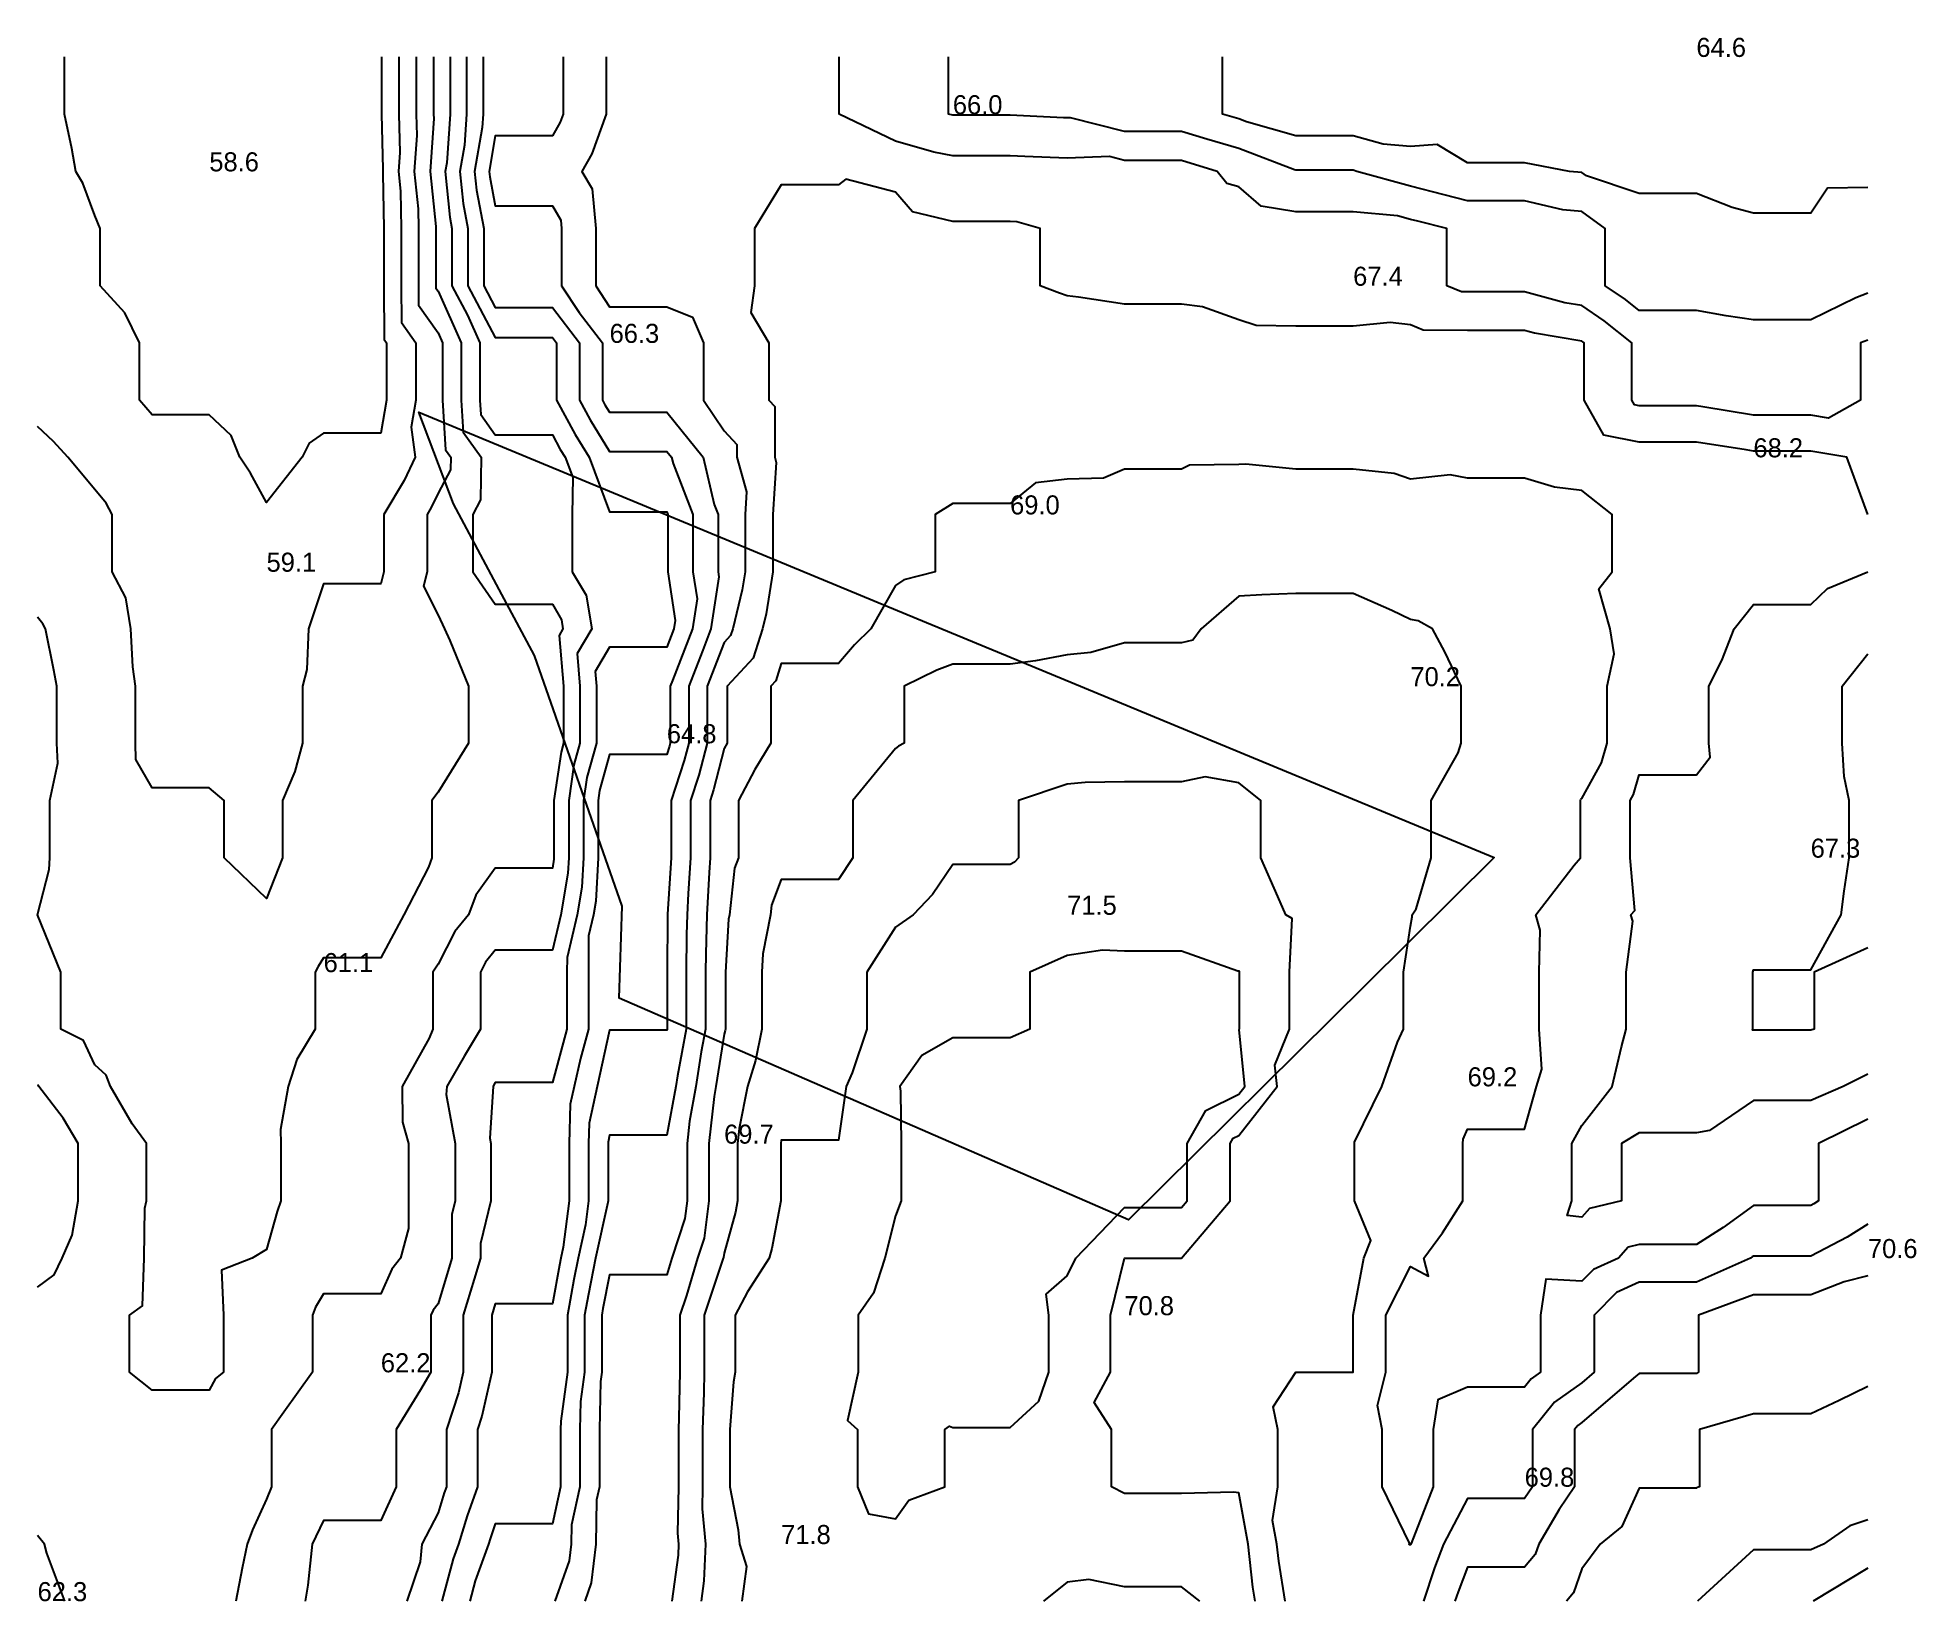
# Model space of a CAD drawing. Extents: x 0 to 98.5, y 0 to 82.
import ezdxf

# ---------------------------------------------------------------- set-up
doc = ezdxf.new("R2010")
doc.units = 0
for name, color, linetype in [('CONTOURS_MAJEURES', 3, 'CONTINUOUS'), ('CONTOURS_MINEURES', 8, 'CONTINUOUS'), ('PARCELLE', 4, 'CONTINUOUS'), ('POINTS_COTES', 7, 'CONTINUOUS')]:
    doc.layers.add(name, color=color, linetype=linetype)

msp = doc.modelspace()

# ---------------------------------------------------------------- linework, layer by layer
at = {"layer": 'CONTOURS_MAJEURES'}
for points in [[(18.939, 81.004), (18.939, 80.062), (18.939, 77.997), (18.994, 75.994), (18.926, 75.001), (19.034, 73.965), (19.064, 71.995), (19.064, 70.061), (19.064, 68.999), (19.076, 67.077), (19.832, 66.003), (19.832, 64.169), (19.832, 62.997), (19.593, 61.591), (19.793, 60.001), (19.223, 58.78), (18.159, 57.005), (18.159, 56.846), (18.159, 53.999), (17.999, 53.363), (17.363, 53.363), (14.997, 53.363), (14.211, 51.003), (14.126, 48.872), (13.889, 47.996), (13.889, 46.887), (13.889, 45.001), (13.487, 43.518), (12.836, 42.005), (12.836, 39.834), (12.836, 38.999), (12.005, 36.859), (9.781, 38.999), (9.781, 39.778), (9.781, 42.005), (9.003, 42.66), (8.346, 42.66), (6, 42.66), (5.147, 44.15), (5.127, 45.001), (5.127, 45.872), (5.127, 47.996), (4.986, 49.012), (4.884, 51.003), (4.632, 52.634), (3.914, 53.999), (3.914, 56.088), (3.914, 57.005), (3.585, 57.592), (2.998, 58.321), (1.588, 60.001), (0.826, 60.83), (-0.005, 61.624)], [(23.359, 81.004), (23.359, 80.358), (23.359, 77.997), (23.309, 77.304), (22.919, 75.001), (23.015, 74.011), (23.396, 71.995), (23.396, 69.607), (23.396, 68.999), (24.004, 67.854), (25.853, 67.854), (26.996, 67.854), (28.419, 66.003), (28.419, 64.422), (28.419, 62.997), (28.974, 61.975), (29.999, 60.309), (32.693, 60.309), (33.001, 60.309), (33.25, 60.001), (33.325, 59.678), (34.371, 57.005), (34.371, 55.634), (34.371, 53.999), (34.583, 52.581), (34.342, 51.003), (33.301, 48.297), (33.184, 47.996), (33.184, 47.814), (33.184, 45.001), (33.147, 44.855), (33.001, 44.414), (32.413, 44.414), (29.999, 44.414), (29.475, 42.528), (29.397, 42.005), (29.397, 41.402), (29.397, 38.999), (29.285, 36.715), (29.162, 36.003), (28.9, 34.902), (28.885, 32.996), (28.885, 31.111), (28.885, 30.001), (28.466, 28.472), (28.137, 27.005), (27.938, 26.062), (27.882, 23.998), (27.882, 23.115), (27.882, 21.003), (27.569, 18.569), (27.442, 17.996), (27.369, 17.624), (26.996, 15.59), (26.408, 15.59), (24.004, 15.59), (23.824, 15), (23.824, 14.821), (23.824, 12.005), (23.296, 9.707), (23.063, 8.998), (23.063, 8.059), (23.063, 6.002), (22.527, 4.475), (22.071, 2.996), (21.787, 2.212), (21.206, 0)], [(96, 74.153), (93.88, 74.117), (92.997, 72.809), (92.184, 72.809), (89.995, 72.809), (88.883, 73.111), (87.003, 73.841), (85.844, 73.841), (84, 73.841), (81.235, 74.764), (80.998, 74.94), (80.355, 75.001), (77.995, 75.447), (77.551, 75.447), (75.004, 75.447), (73.414, 76.411), (72.001, 76.312), (70.576, 76.423), (68.999, 76.871), (67.871, 76.871), (65.996, 76.871), (63.407, 77.594), (63.005, 77.749), (62.147, 77.997), (62.147, 80.145), (62.147, 81.004)], [(65.432, 0), (65.093, 2.092), (64.994, 2.996), (64.767, 4.232), (65.041, 6.002), (65.041, 8.042), (65.041, 8.998), (64.805, 10.195), (65.996, 12.005), (68.999, 12.005), (68.999, 15), (69.56, 17.996), (69.923, 18.921), (69.064, 21.003), (69.064, 23.933), (69.064, 23.998), (69.07, 24.07), (70.5, 27.005), (71.321, 29.322), (71.637, 30.001), (71.637, 30.364), (71.637, 32.996), (72.001, 35.402), (72.1, 35.904), (72.101, 36.003), (72.312, 36.313), (73.1, 38.999), (73.1, 40.905), (73.1, 42.005), (74.503, 44.502), (74.67, 45.001), (74.67, 45.334), (74.67, 47.996), (73.803, 49.8), (73.156, 51.003), (72.418, 51.419), (72.001, 51.502), (71.033, 51.969), (68.999, 52.855), (67.852, 52.855), (65.996, 52.855), (64.212, 52.79), (63.005, 52.723), (61.024, 51.003), (60.588, 50.416), (60.002, 50.274), (57.727, 50.274), (57, 50.274), (55.233, 49.765), (53.997, 49.636), (52.335, 49.333), (51.005, 49.15), (49.854, 49.15), (48.003, 49.15), (47.162, 48.838), (45.455, 47.996), (45.455, 45.455), (45.455, 45.001), (45.149, 44.853), (45, 44.718), (42.748, 42.005), (42.748, 41.254), (42.748, 38.999), (41.998, 37.857), (40.854, 37.857), (38.995, 37.857), (38.49, 36.509), (38.436, 36.003), (38.04, 33.956), (37.985, 32.996), (37.985, 31.985), (37.985, 30.001), (37.65, 28.352), (37.229, 27.005), (36.803, 24.802), (36.706, 23.998), (36.706, 21.706), (36.706, 21.003), (36.594, 20.409), (36.004, 18.261), (35.973, 18.026), (35.963, 17.996), (35.946, 17.939), (34.96, 15), (34.96, 13.045), (34.96, 12.005), (34.933, 10.933), (34.868, 8.998), (34.868, 7.865), (34.868, 6.002), (34.849, 4.846), (35.021, 2.996), (34.94, 1.061), (34.793, 0)], [(96, 19.771), (94.911, 19.086), (92.997, 18.102), (90.101, 18.102), (89.995, 18.102), (89.933, 18.058), (89.837, 17.996), (87.003, 16.727), (85.272, 16.727), (84, 16.727), (82.814, 16.184), (81.647, 15), (81.647, 14.353), (81.647, 12.005), (80.998, 11.445), (79.558, 10.44), (78.412, 8.998), (78.412, 6.418), (78.412, 6.002), (77.995, 5.381), (75.622, 5.381), (75.004, 5.381), (73.744, 2.996), (73.26, 1.74), (72.681, 0)]]:
    msp.add_lwpolyline(points, dxfattribs=at)
at = {"layer": 'CONTOURS_MINEURES'}
for points in [[(18.939, 81.004), (18.939, 80.062), (18.939, 77.997), (18.994, 75.994), (18.926, 75.001), (19.034, 73.965), (19.064, 71.995), (19.064, 70.061), (19.064, 68.999), (19.076, 67.077), (19.832, 66.003), (19.832, 64.169), (19.832, 62.997), (19.593, 61.591), (19.793, 60.001), (19.223, 58.78), (18.159, 57.005), (18.159, 56.846), (18.159, 53.999), (17.999, 53.363), (17.363, 53.363), (14.997, 53.363), (14.211, 51.003), (14.126, 48.872), (13.889, 47.996), (13.889, 46.887), (13.889, 45.001), (13.487, 43.518), (12.836, 42.005), (12.836, 39.834), (12.836, 38.999), (12.005, 36.859), (9.781, 38.999), (9.781, 39.778), (9.781, 42.005), (9.003, 42.66), (8.346, 42.66), (6, 42.66), (5.147, 44.15), (5.127, 45.001), (5.127, 45.872), (5.127, 47.996), (4.986, 49.012), (4.884, 51.003), (4.632, 52.634), (3.914, 53.999), (3.914, 56.088), (3.914, 57.005), (3.585, 57.592), (2.998, 58.321), (1.588, 60.001), (0.826, 60.83), (-0.005, 61.624)], [(19.852, 81.004), (19.852, 79.149), (19.852, 77.997), (19.883, 76.88), (19.753, 75.001), (19.958, 73.04), (19.974, 71.995), (19.974, 70.969), (19.974, 68.999), (19.98, 67.979), (21.002, 66.528), (21.237, 66.003), (21.237, 63.233), (21.237, 62.997), (21.391, 60.389), (21.669, 60.001), (21.662, 59.342), (21.002, 58.123), (20.646, 57.36), (20.433, 57.005), (20.433, 54.568), (20.433, 53.999), (20.244, 53.242), (21.002, 51.729), (21.34, 51.003), (21.618, 50.386), (22.594, 47.996), (22.594, 46.589), (22.594, 45.001), (21.002, 42.444), (20.668, 42.005), (20.668, 39.333), (20.668, 38.999), (20.501, 38.499), (19.2, 36.003), (17.999, 33.748), (15.748, 33.748), (14.997, 33.748), (14.704, 33.291), (14.563, 32.996), (14.563, 30.435), (14.563, 30.001), (13.595, 28.408), (13.145, 27.005), (12.742, 24.739), (12.753, 23.998), (12.753, 21.752), (12.753, 21.003), (12.57, 20.435), (12.005, 18.447), (11.255, 17.996), (9.646, 17.354), (9.753, 15), (9.753, 12.754), (9.753, 12.005), (9.32, 11.687), (9.003, 11.06), (8.059, 11.06), (6, 11.06), (4.821, 12.005), (4.821, 13.823), (4.821, 15), (5.5, 15.5), (5.578, 17.996), (5.619, 20.621), (5.7, 21.003), (5.7, 23.699), (5.7, 23.998), (4.956, 25.044), (3.817, 27.005), (3.59, 27.596), (2.998, 28.128), (2.407, 29.411), (1.211, 30.001), (1.211, 31.213), (1.211, 32.996), (-0.005, 36.003), (0.608, 38.387), (0.634, 38.999), (0.634, 39.638), (0.634, 42.005), (1.049, 43.95), (1.013, 45.001), (1.013, 46.016), (1.013, 47.996), (0.841, 48.843), (0.402, 51.003), (0.262, 51.269), (-0.005, 51.618)], [(18.027, 81.004), (18.027, 80.976), (18.027, 77.997), (18.106, 75.108), (18.099, 75.001), (18.11, 74.89), (18.154, 71.995), (18.154, 69.153), (18.154, 68.999), (18.171, 66.175), (18.292, 66.003), (18.292, 65.71), (18.292, 62.997), (17.999, 61.272), (16.726, 61.272), (14.997, 61.272), (14.249, 60.75), (13.865, 60.001), (12.005, 57.625), (11.163, 59.161), (10.596, 60.001), (10.151, 61.146), (9.003, 62.226), (6.772, 62.226), (6, 62.226), (5.341, 62.997), (5.341, 63.657), (5.341, 66.003), (4.573, 67.575), (3.279, 68.999), (3.279, 71.714), (3.279, 71.995), (2.998, 72.689), (2.372, 74.375), (1.997, 75.001), (1.797, 76.2), (1.403, 77.997), (1.403, 79.406), (1.403, 81.004)], [(20.765, 81.004), (20.765, 78.235), (20.765, 77.997), (20.771, 77.767), (20.58, 75.001), (20.882, 72.115), (20.884, 71.995), (20.884, 71.877), (20.884, 68.999), (20.884, 68.882), (21.002, 68.715), (22.219, 66.003), (22.219, 64.215), (22.219, 62.997), (22.318, 61.314), (23.258, 60.001), (23.234, 57.774), (22.818, 57.005), (22.818, 55.817), (22.818, 53.999), (24.004, 52.292), (25.709, 52.292), (26.996, 52.292), (27.473, 51.479), (27.554, 51.003), (27.345, 50.653), (27.588, 47.996), (27.588, 45.591), (27.588, 45.001), (27.46, 44.538), (27.081, 42.005), (27.081, 39.084), (27.081, 38.999), (27.077, 38.918), (26.996, 38.449), (24.553, 38.449), (24.004, 38.449), (22.976, 37.029), (22.59, 36.003), (21.885, 35.119), (21.002, 33.419), (20.729, 32.996), (20.729, 30.273), (20.729, 30.001), (20.528, 29.528), (19.117, 27.005), (19.131, 25.132), (19.456, 23.998), (19.456, 22.456), (19.456, 21.003), (19.456, 19.544), (19.026, 17.996), (18.583, 17.414), (17.999, 16.115), (16.114, 16.115), (14.997, 16.115), (14.573, 15.424), (14.42, 15), (14.42, 12.582), (14.42, 12.005), (12.916, 9.913), (12.267, 8.998), (12.267, 8.736), (12.267, 6.002), (12.005, 5.345), (11.262, 3.74), (10.991, 2.996), (10.733, 1.726), (10.401, 0)], [(21.639, 81.004), (21.639, 78.635), (21.639, 77.997), (21.456, 75.454), (21.379, 75.001), (21.612, 72.606), (21.728, 71.995), (21.728, 71.271), (21.728, 68.999), (22.548, 67.457), (23.2, 66.003), (23.2, 65.198), (23.2, 62.997), (23.245, 62.239), (24.004, 61.177), (25.822, 61.177), (26.996, 61.177), (27.411, 60.415), (27.665, 60.001), (28.064, 58.936), (28.038, 57.005), (28.038, 55.042), (28.038, 53.999), (28.762, 52.765), (29.063, 51.003), (28.29, 49.708), (28.446, 47.996), (28.446, 46.447), (28.446, 45.001), (28.131, 43.868), (27.853, 42.005), (27.853, 39.856), (27.853, 38.999), (27.813, 38.184), (27.436, 36.003), (26.996, 34.155), (25.843, 34.155), (24.004, 34.155), (23.491, 33.511), (23.223, 32.996), (23.223, 32.217), (23.223, 30.001), (22.396, 28.61), (21.462, 27.005), (21.434, 26.572), (21.897, 23.998), (21.897, 21.896), (21.897, 21.003), (21.726, 20.277), (21.726, 17.996), (21.002, 15.599), (20.743, 15.259), (20.627, 15), (20.627, 12.379), (20.627, 12.005), (20.078, 11.08), (18.81, 8.998), (18.81, 8.189), (18.81, 6.002), (17.999, 4.238), (16.759, 4.238), (14.997, 4.238), (14.392, 2.996), (14.163, 0.835), (14.033, 0)], [(22.499, 81.004), (22.499, 79.496), (22.499, 77.997), (22.383, 76.379), (22.149, 75.001), (22.314, 73.308), (22.562, 71.995), (22.562, 70.439), (22.562, 68.999), (24.004, 66.286), (24.286, 66.286), (26.996, 66.286), (27.213, 66.003), (27.213, 63.214), (27.213, 62.997), (28.192, 61.195), (28.926, 60.001), (29.999, 57.14), (30.134, 57.14), (33.001, 57.14), (33.054, 57.005), (33.054, 56.953), (33.054, 53.999), (33.437, 51.438), (33.37, 51.003), (33.001, 50.043), (30.957, 50.043), (29.999, 50.043), (29.234, 48.762), (29.304, 47.996), (29.304, 47.303), (29.304, 45.001), (28.803, 43.198), (28.625, 42.005), (28.625, 40.629), (28.625, 38.999), (28.549, 37.449), (28.299, 36.003), (27.767, 33.768), (27.761, 32.996), (27.761, 32.233), (27.761, 30.001), (26.996, 27.21), (24.209, 27.21), (24.004, 27.21), (23.928, 27.081), (23.883, 27.005), (23.709, 24.294), (23.762, 23.998), (23.762, 23.756), (23.762, 21.003), (23.235, 18.766), (23.235, 17.996), (22.903, 16.897), (22.323, 15), (22.323, 13.323), (22.323, 12.005), (22.076, 10.929), (21.44, 8.998), (21.44, 6.44), (21.44, 6.002), (21.326, 5.678), (21.002, 4.626), (20.152, 2.996), (20.069, 2.065), (19.357, 0)], [(23.359, 81.004), (23.359, 80.358), (23.359, 77.997), (23.309, 77.304), (22.919, 75.001), (23.015, 74.011), (23.396, 71.995), (23.396, 69.607), (23.396, 68.999), (24.004, 67.854), (25.853, 67.854), (26.996, 67.854), (28.419, 66.003), (28.419, 64.422), (28.419, 62.997), (28.974, 61.975), (29.999, 60.309), (32.693, 60.309), (33.001, 60.309), (33.25, 60.001), (33.325, 59.678), (34.371, 57.005), (34.371, 55.634), (34.371, 53.999), (34.583, 52.581), (34.342, 51.003), (33.301, 48.297), (33.184, 47.996), (33.184, 47.814), (33.184, 45.001), (33.147, 44.855), (33.001, 44.414), (32.413, 44.414), (29.999, 44.414), (29.475, 42.528), (29.397, 42.005), (29.397, 41.402), (29.397, 38.999), (29.285, 36.715), (29.162, 36.003), (28.9, 34.902), (28.885, 32.996), (28.885, 31.111), (28.885, 30.001), (28.466, 28.472), (28.137, 27.005), (27.938, 26.062), (27.882, 23.998), (27.882, 23.115), (27.882, 21.003), (27.569, 18.569), (27.442, 17.996), (27.369, 17.624), (26.996, 15.59), (26.408, 15.59), (24.004, 15.59), (23.824, 15), (23.824, 14.821), (23.824, 12.005), (23.296, 9.707), (23.063, 8.998), (23.063, 8.059), (23.063, 6.002), (22.527, 4.475), (22.071, 2.996), (21.787, 2.212), (21.206, 0)], [(27.561, 81.004), (27.561, 78.562), (27.561, 77.997), (27.411, 77.583), (26.996, 76.862), (25.863, 76.862), (24.004, 76.862), (23.689, 75.001), (23.717, 74.713), (24.004, 73.189), (25.808, 73.189), (26.996, 73.189), (27.439, 72.438), (27.482, 71.995), (27.482, 71.51), (27.482, 68.999), (28.394, 67.605), (29.625, 66.003), (29.625, 65.629), (29.625, 62.997), (29.756, 62.755), (29.999, 62.361), (30.636, 62.361), (33.001, 62.361), (34.909, 60.001), (35.485, 57.523), (35.688, 57.005), (35.688, 54.315), (35.688, 53.999), (35.729, 53.724), (35.314, 51.003), (34.882, 49.88), (34.146, 47.996), (34.146, 46.854), (34.146, 45.001), (33.915, 44.089), (33.226, 42.005), (33.226, 39.224), (33.226, 38.999), (33.034, 36.036), (33.032, 36.003), (33.031, 35.973), (33.011, 32.996), (33.011, 32.986), (33.011, 30.001), (33.001, 29.947), (30.052, 29.947), (29.999, 29.947), (29.338, 27.005), (28.928, 25.07), (28.899, 23.998), (28.899, 22.099), (28.899, 21.003), (28.737, 19.739), (28.352, 17.996), (28.129, 16.866), (27.787, 15), (27.787, 12.794), (27.787, 12.005), (27.434, 9.436), (27.425, 8.998), (27.425, 8.57), (27.425, 6.002), (26.996, 4.06), (25.938, 4.06), (24.004, 4.06), (23.728, 3.272), (23.643, 2.996), (22.942, 1.06), (22.663, 0)], [(29.818, 81.004), (29.818, 80.823), (29.818, 77.997), (29.07, 75.928), (28.537, 75.001), (29.08, 74.081), (29.279, 71.995), (29.279, 69.717), (29.279, 68.999), (29.999, 67.9), (31.899, 67.9), (33.001, 67.9), (34.346, 67.346), (34.919, 66.003), (34.919, 64.918), (34.919, 62.997), (36.004, 61.396), (36.677, 60.676), (36.677, 60.001), (37.182, 58.185), (37.107, 57.005), (37.107, 55.108), (37.107, 53.999), (36.955, 53.046), (36.455, 51.003), (36.347, 50.659), (36.004, 50.288), (35.109, 47.996), (35.109, 45.894), (35.109, 45.001), (34.683, 43.323), (34.247, 42.005), (34.247, 40.246), (34.247, 38.999), (34.126, 37.125), (34.068, 36.003), (34.035, 34.967), (34.022, 32.996), (34.022, 31.977), (34.022, 30.001), (33.562, 27.564), (33.474, 27.005), (33.001, 24.452), (32.548, 24.452), (29.999, 24.452), (29.919, 24.078), (29.917, 23.998), (29.917, 21.084), (29.917, 21.003), (29.905, 20.909), (29.262, 17.996), (28.889, 16.108), (28.686, 15), (28.686, 13.691), (28.686, 12.005), (28.477, 10.48), (28.446, 8.998), (28.446, 7.551), (28.446, 6.002), (28.006, 4.007), (27.988, 2.996), (27.885, 2.108), (27.122, 0)], [(96, 66.151), (95.616, 66.003), (95.616, 65.62), (95.616, 62.997), (93.937, 62.059), (92.997, 62.219), (92.218, 62.219), (89.995, 62.219), (87.343, 62.656), (87.003, 62.709), (84.289, 62.709), (84, 62.709), (83.76, 62.756), (83.625, 62.997), (83.625, 63.373), (83.625, 66.003), (82.166, 67.168), (80.998, 67.957), (80.104, 68.107), (77.995, 68.675), (77.672, 68.675), (75.004, 68.675), (74.681, 68.677), (73.912, 68.999), (73.912, 70.088), (73.912, 71.995), (72.389, 72.383), (72.001, 72.484), (71.329, 72.668), (68.999, 72.873), (68.122, 72.873), (65.996, 72.873), (64.171, 73.167), (63.005, 74.188), (62.365, 74.361), (61.872, 75.001), (60.002, 75.576), (57.576, 75.576), (57, 75.576), (56.223, 75.776), (53.997, 75.698), (51.779, 75.776), (51.005, 75.814), (48.818, 75.814), (48.003, 75.814), (47.002, 76), (45, 76.583), (42.037, 77.997), (42.037, 78.036), (42.037, 81.004)], [(96, 68.606), (95.359, 68.36), (92.997, 67.214), (91.784, 67.214), (89.995, 67.214), (88.571, 67.429), (87.003, 67.701), (85.302, 67.701), (84, 67.701), (83.278, 68.278), (82.21, 68.999), (82.21, 70.785), (82.21, 71.995), (80.998, 72.895), (80.005, 72.989), (77.995, 73.455), (76.456, 73.455), (75.004, 73.455), (73.772, 73.768), (72.001, 74.232), (69.19, 75.001), (68.999, 75.056), (66.051, 75.056), (65.996, 75.056), (65.921, 75.077), (63.005, 76.197), (61.317, 76.685), (60.002, 77.089), (59.092, 77.089), (57, 77.089), (54.181, 77.814), (53.997, 77.807), (53.814, 77.814), (51.005, 77.954), (50.962, 77.954), (48.003, 77.954), (47.772, 77.997), (47.772, 80.772), (47.772, 81.004)], [(96, 74.153), (93.88, 74.117), (92.997, 72.809), (92.184, 72.809), (89.995, 72.809), (88.883, 73.111), (87.003, 73.841), (85.844, 73.841), (84, 73.841), (81.235, 74.764), (80.998, 74.94), (80.355, 75.001), (77.995, 75.447), (77.551, 75.447), (75.004, 75.447), (73.414, 76.411), (72.001, 76.312), (70.576, 76.423), (68.999, 76.871), (67.871, 76.871), (65.996, 76.871), (63.407, 77.594), (63.005, 77.749), (62.147, 77.997), (62.147, 80.145), (62.147, 81.004)], [(96, 57.005), (94.888, 60.001), (92.997, 60.323), (90.318, 60.323), (89.995, 60.323), (89.609, 60.387), (87.003, 60.788), (86.214, 60.788), (84, 60.788), (82.154, 61.155), (81.123, 62.997), (81.123, 65.878), (81.123, 66.003), (81.054, 66.059), (80.998, 66.096), (78.507, 66.513), (77.995, 66.651), (75.651, 66.651), (75.004, 66.651), (72.666, 66.667), (72.001, 66.945), (70.936, 67.066), (68.999, 66.885), (68.116, 66.885), (65.996, 66.885), (63.909, 66.909), (63.005, 67.22), (61.101, 67.903), (60.002, 68.043), (59.044, 68.043), (57, 68.043), (54.598, 68.4), (53.997, 68.478), (53.605, 68.606), (52.589, 68.999), (52.589, 70.409), (52.589, 71.995), (51.36, 72.351), (51.005, 72.376), (50.625, 72.376), (48.003, 72.376), (45.887, 72.883), (45, 73.901), (42.398, 74.6), (41.998, 74.294), (39.702, 74.294), (38.995, 74.294), (37.606, 71.995), (37.606, 70.604), (37.606, 68.999), (37.406, 67.595), (38.343, 66.003), (38.343, 65.348), (38.343, 62.997), (38.659, 62.659), (38.659, 60.001), (38.732, 59.737), (38.56, 57.005), (38.56, 56.568), (38.56, 53.999), (38.207, 51.793), (38.014, 51.003), (37.529, 49.47), (36.163, 47.996), (36.163, 45.161), (36.163, 45.001), (36.004, 44.735), (35.451, 42.557), (35.268, 42.005), (35.268, 41.269), (35.268, 38.999), (35.218, 38.214), (35.103, 36.003), (35.04, 33.962), (35.033, 32.996), (35.033, 30.969), (35.033, 30.001), (34.808, 28.807), (34.523, 27.005), (34.187, 25.185), (34.059, 23.998), (34.059, 22.059), (34.059, 21.003), (33.937, 20.065), (33.258, 17.996), (33.001, 17.12), (30.876, 17.12), (29.999, 17.12), (29.649, 15.349), (29.585, 15), (29.585, 14.588), (29.585, 12.005), (29.519, 11.524), (29.468, 8.998), (29.468, 6.532), (29.468, 6.002), (29.317, 5.32), (29.277, 2.996), (29.04, 0.956), (28.694, 0)], [(96, 25.277), (93.407, 23.998), (93.407, 23.59), (93.407, 21.003), (93.155, 20.844), (92.997, 20.763), (92.758, 20.763), (89.995, 20.763), (88.399, 19.599), (87.003, 18.703), (86.297, 18.703), (84, 18.703), (83.432, 18.565), (82.923, 17.996), (81.603, 17.392), (80.998, 16.778), (79.108, 16.885), (78.828, 15), (78.828, 12.835), (78.828, 12.005), (78.337, 11.662), (77.995, 11.232), (77.227, 11.232), (75.004, 11.232), (73.445, 10.559), (73.202, 8.998), (73.202, 7.8), (73.202, 6.002), (72.038, 3.032), (72.019, 2.996), (72.014, 2.983), (72.001, 2.946), (71.955, 2.95), (71.913, 2.996), (71.948, 3.049), (70.514, 6.002), (70.514, 7.486), (70.514, 8.998), (70.269, 10.27), (70.714, 12.005), (70.714, 13.288), (70.714, 15), (72.001, 17.553), (72.953, 17.046), (72.698, 17.996), (73.686, 19.315), (74.754, 21.003), (74.754, 23.749), (74.754, 23.998), (74.769, 24.233), (75.004, 24.75), (77.248, 24.75), (77.995, 24.75), (78.621, 27.005), (78.896, 27.904), (78.762, 30.001), (78.762, 32.231), (78.762, 32.996), (78.809, 35.189), (78.578, 36.003), (80.598, 38.599), (80.919, 38.999), (80.919, 41.926), (80.919, 42.005), (80.937, 42.066), (80.998, 42.1), (82.021, 43.98), (82.316, 45.001), (82.316, 46.682), (82.316, 47.996), (82.694, 49.695), (82.483, 51.003), (81.894, 53.105), (82.578, 53.999), (82.578, 55.581), (82.578, 57.005), (80.998, 58.254), (79.568, 58.432), (77.995, 58.903), (76.101, 58.903), (75.004, 58.903), (74.086, 59.086), (72.001, 58.855), (71.155, 59.157), (68.999, 59.372), (68.368, 59.372), (65.996, 59.372), (63.37, 59.635), (63.005, 59.627), (60.407, 59.597), (60.002, 59.381), (59.381, 59.381), (57, 59.381), (55.908, 58.912), (53.997, 58.856), (52.344, 58.661), (51.005, 57.576), (48.575, 57.576), (48.003, 57.576), (47.079, 57.005), (47.079, 54.924), (47.079, 53.999), (45.423, 53.578), (45, 53.27), (43.707, 51.003), (42.839, 50.16), (41.998, 49.179), (40.817, 49.179), (38.995, 49.179), (38.712, 48.282), (38.447, 47.996), (38.447, 47.448), (38.447, 45.001), (37.615, 43.618), (36.752, 42.005), (36.752, 41.254), (36.752, 38.999), (36.548, 38.454), (36.283, 36.003), (36.238, 35.767), (36.08, 32.996), (36.08, 30.077), (36.08, 30.001), (36.067, 29.937), (36.004, 29.734), (35.573, 27.005), (35.475, 26.476), (35.21, 23.998), (35.21, 23.206), (35.21, 21.003), (34.955, 19.046), (34.611, 17.996), (34.034, 16.031), (33.688, 15), (33.688, 14.315), (33.688, 12.005), (33.628, 9.625), (33.607, 8.998), (33.607, 6.606), (33.607, 6.002), (33.566, 3.561), (33.618, 2.996), (33.594, 2.405), (33.262, 0)], [(96, 27.649), (94.697, 27.005), (92.997, 26.259), (90.739, 26.259), (89.995, 26.259), (87.693, 24.692), (87.003, 24.574), (86.428, 24.574), (84, 24.574), (83.069, 23.998), (83.069, 23.069), (83.069, 21.003), (81.404, 20.596), (80.998, 20.144), (80.218, 20.222), (80.476, 21.003), (80.476, 21.524), (80.476, 23.998), (80.998, 24.953), (82.592, 27.005), (83.08, 29.083), (83.321, 30.001), (83.321, 30.678), (83.321, 32.996), (83.671, 35.673), (83.556, 36.003), (83.774, 36.229), (83.535, 38.999), (83.535, 41.539), (83.535, 42.005), (83.699, 42.306), (84, 43.353), (85.352, 43.353), (87.003, 43.353), (87.726, 44.277), (87.655, 45.001), (87.655, 45.653), (87.655, 47.996), (88.346, 49.346), (88.985, 51.003), (89.995, 52.287), (91.71, 52.287), (92.997, 52.287), (93.876, 53.122), (96, 53.999)], [(65.432, 0), (65.093, 2.092), (64.994, 2.996), (64.767, 4.232), (65.041, 6.002), (65.041, 8.042), (65.041, 8.998), (64.805, 10.195), (65.996, 12.005), (68.999, 12.005), (68.999, 15), (69.56, 17.996), (69.923, 18.921), (69.064, 21.003), (69.064, 23.933), (69.064, 23.998), (69.07, 24.07), (70.5, 27.005), (71.321, 29.322), (71.637, 30.001), (71.637, 30.364), (71.637, 32.996), (72.001, 35.402), (72.1, 35.904), (72.101, 36.003), (72.312, 36.313), (73.1, 38.999), (73.1, 40.905), (73.1, 42.005), (74.503, 44.502), (74.67, 45.001), (74.67, 45.334), (74.67, 47.996), (73.803, 49.8), (73.156, 51.003), (72.418, 51.419), (72.001, 51.502), (71.033, 51.969), (68.999, 52.855), (67.852, 52.855), (65.996, 52.855), (64.212, 52.79), (63.005, 52.723), (61.024, 51.003), (60.588, 50.416), (60.002, 50.274), (57.727, 50.274), (57, 50.274), (55.233, 49.765), (53.997, 49.636), (52.335, 49.333), (51.005, 49.15), (49.854, 49.15), (48.003, 49.15), (47.162, 48.838), (45.455, 47.996), (45.455, 45.455), (45.455, 45.001), (45.149, 44.853), (45, 44.718), (42.748, 42.005), (42.748, 41.254), (42.748, 38.999), (41.998, 37.857), (40.854, 37.857), (38.995, 37.857), (38.49, 36.509), (38.436, 36.003), (38.04, 33.956), (37.985, 32.996), (37.985, 31.985), (37.985, 30.001), (37.65, 28.352), (37.229, 27.005), (36.803, 24.802), (36.706, 23.998), (36.706, 21.706), (36.706, 21.003), (36.594, 20.409), (36.004, 18.261), (35.973, 18.026), (35.963, 17.996), (35.946, 17.939), (34.96, 15), (34.96, 13.045), (34.96, 12.005), (34.933, 10.933), (34.868, 8.998), (34.868, 7.865), (34.868, 6.002), (34.849, 4.846), (35.021, 2.996), (34.94, 1.061), (34.793, 0)], [(96, 34.262), (93.174, 32.996), (93.174, 32.82), (93.174, 30.001), (92.997, 29.958), (90.037, 29.958), (89.995, 29.958), (89.947, 29.953), (89.958, 30.001), (89.958, 30.037), (89.958, 32.996), (89.995, 33.112), (92.882, 33.112), (92.997, 33.112), (94.594, 36.003), (94.753, 37.246), (95.021, 38.999), (95.021, 41.025), (95.021, 42.005), (94.749, 43.253), (94.656, 45.001), (94.656, 46.656), (94.656, 47.996), (96, 49.7)], [(63.866, 0), (63.746, 0.742), (63.498, 2.996), (63.005, 5.677), (62.719, 5.716), (60.002, 5.653), (57.349, 5.653), (57, 5.653), (56.317, 6.002), (56.317, 8.317), (56.317, 8.998), (55.415, 10.418), (56.277, 12.005), (56.277, 12.725), (56.277, 15), (57, 17.996), (60.002, 17.996), (62.553, 21.003), (62.553, 23.548), (62.553, 23.998), (62.714, 24.289), (63.005, 24.431), (65.005, 27.005), (64.893, 28.11), (65.655, 30.001), (65.655, 30.342), (65.655, 32.996), (65.802, 35.808), (65.473, 36.003), (65.044, 36.956), (64.155, 38.999), (64.155, 40.155), (64.155, 42.005), (63.005, 42.922), (61.244, 43.245), (60.002, 42.977), (57.973, 42.977), (57, 42.977), (54.943, 42.949), (53.997, 42.856), (51.449, 42.005), (51.449, 41.56), (51.449, 38.999), (51.235, 38.768), (51.005, 38.635), (50.641, 38.635), (48.003, 38.635), (46.928, 37.075), (45.93, 36.003), (45, 35.362), (43.483, 32.996), (43.483, 31.514), (43.483, 30.001), (42.713, 27.718), (42.407, 27.005), (41.998, 24.186), (41.81, 24.186), (38.995, 24.186), (38.973, 23.998), (38.973, 23.976), (38.973, 21.003), (38.5, 18.494), (38.363, 17.996), (37.228, 16.226), (36.583, 15), (36.583, 14.42), (36.583, 12.005), (36.498, 11.508), (36.3, 8.998), (36.3, 8.701), (36.3, 6.002), (36.745, 3.741), (36.82, 2.996), (37.185, 1.813), (36.941, 0)], [(53.032, 12.005), (53.032, 14.034), (53.032, 15), (52.889, 16.11), (53.997, 17.066), (54.455, 17.996), (57, 20.657), (57.345, 20.657), (60.002, 20.657), (60.296, 21.003), (60.296, 21.295), (60.296, 23.998), (61.264, 25.741), (63.005, 26.594), (63.324, 27.005), (63.023, 29.982), (63.031, 30.001), (63.031, 32.97), (63.031, 32.996), (63.032, 33.024), (63.005, 33.04), (62.951, 33.05), (60.002, 34.102), (58.104, 34.102), (57, 34.102), (55.856, 34.142), (53.997, 33.861), (52.034, 32.996), (52.034, 31.966), (52.034, 30.001), (51.005, 29.543), (48.462, 29.543), (48.003, 29.543), (46.382, 28.622), (45.228, 27.005), (45.251, 26.754), (45.296, 23.998), (45.296, 23.704), (45.296, 21.003), (45, 20.218), (44.439, 17.996), (43.834, 16.164), (43.04, 15), (43.04, 13.96), (43.04, 12.005), (42.48, 9.481), (42.999, 8.998), (42.999, 7.001), (42.999, 6.002), (43.578, 4.578), (45, 4.311), (45.702, 5.299), (47.574, 6.002), (47.574, 6.43), (47.574, 8.998), (47.823, 9.178), (48.003, 9.102), (50.902, 9.102), (51.005, 9.102), (52.51, 10.492), (53.032, 12.005)], [(-0.005, 16.476), (0.868, 17.125), (1.287, 17.996), (1.802, 19.193), (2.122, 21.003), (2.122, 21.876), (2.122, 23.998), (1.33, 25.335), (0.064, 27.005), (0.042, 27.052), (-0.005, 27.075)], [(96, 19.771), (94.911, 19.086), (92.997, 18.102), (90.101, 18.102), (89.995, 18.102), (89.933, 18.058), (89.837, 17.996), (87.003, 16.727), (85.272, 16.727), (84, 16.727), (82.814, 16.184), (81.647, 15), (81.647, 14.353), (81.647, 12.005), (80.998, 11.445), (79.558, 10.44), (78.412, 8.998), (78.412, 6.418), (78.412, 6.002), (77.995, 5.381), (75.622, 5.381), (75.004, 5.381), (73.744, 2.996), (73.26, 1.74), (72.681, 0)], [(96, 17.063), (94.746, 16.745), (92.997, 16.066), (91.929, 16.066), (89.995, 16.066), (87.112, 15), (87.112, 14.891), (87.112, 12.005), (87.003, 11.945), (84.06, 11.945), (84, 11.945), (83.7, 11.704), (80.998, 9.371), (80.778, 9.218), (80.604, 8.998), (80.604, 8.604), (80.604, 6.002), (79.797, 4.8), (78.732, 2.996), (78.54, 2.453), (77.995, 1.788), (76.79, 1.788), (75.004, 1.788), (74.505, 0.497), (74.34, 0)], [(96, 11.253), (94.483, 10.517), (92.997, 9.831), (92.166, 9.831), (89.995, 9.831), (87.16, 8.998), (87.16, 8.84), (87.16, 6.002), (87.036, 5.969), (87.003, 5.921), (86.922, 5.921), (84, 5.921), (83.084, 3.913), (81.961, 2.996), (80.998, 1.69), (80.555, 0.442), (80.192, 0)], [(96, 4.265), (95.049, 3.948), (93.671, 2.996), (92.997, 2.688), (90.303, 2.688), (89.995, 2.688), (87.064, 0)], [(1.42, 0), (0.482, 2.51), (0.363, 2.996), (-0.005, 3.436)], [(60.957, 0), (60.002, 0.758), (57.759, 0.758), (57, 0.758), (55.138, 1.138), (53.997, 0.99), (52.761, 0)], [(96, 1.724), (93.134, 0)]]:
    msp.add_lwpolyline(points, dxfattribs=at)
at = {"layer": 'PARCELLE'}
msp.add_lwpolyline([(53.18, 48.624), (76.401, 39.004), (69.644, 32.31), (57.222, 20), (30.501, 31.628), (30.663, 36.452), (26.067, 49.607), (24.208, 53.069), (21.808, 57.565), (20, 62.366), (45.103, 51.97), (53.18, 48.624)], close=True, dxfattribs=at)

# ---------------------------------------------------------------- texts
at = {"layer": 'POINTS_COTES'}
for s, p in [('64.6', (87.003, 81.004)), ('66.0', (48.003, 77.997)), ('58.6', (9.003, 75.001)), ('67.4', (68.999, 68.999)), ('66.3', (29.999, 66.003)), ('68.2', (89.995, 60.001)), ('69.0', (51.005, 57.005)), ('59.1', (12.005, 53.999)), ('70.2', (72.001, 47.996)), ('64.8', (33.001, 45.001)), ('67.3', (92.997, 38.999)), ('71.5', (53.997, 36.003)), ('61.1', (14.997, 32.996)), ('69.2', (75.004, 27.005)), ('69.7', (36.004, 23.998)), ('70.6', (96, 17.996)), ('70.8', (57, 15)), ('62.2', (17.999, 12.005)), ('69.8', (77.995, 6.002)), ('71.8', (38.995, 2.996)), ('62.3', (-0.005, 0))]:
    msp.add_text(s, height=1, dxfattribs=at).set_placement(p)

doc.saveas('drawing.dxf')
